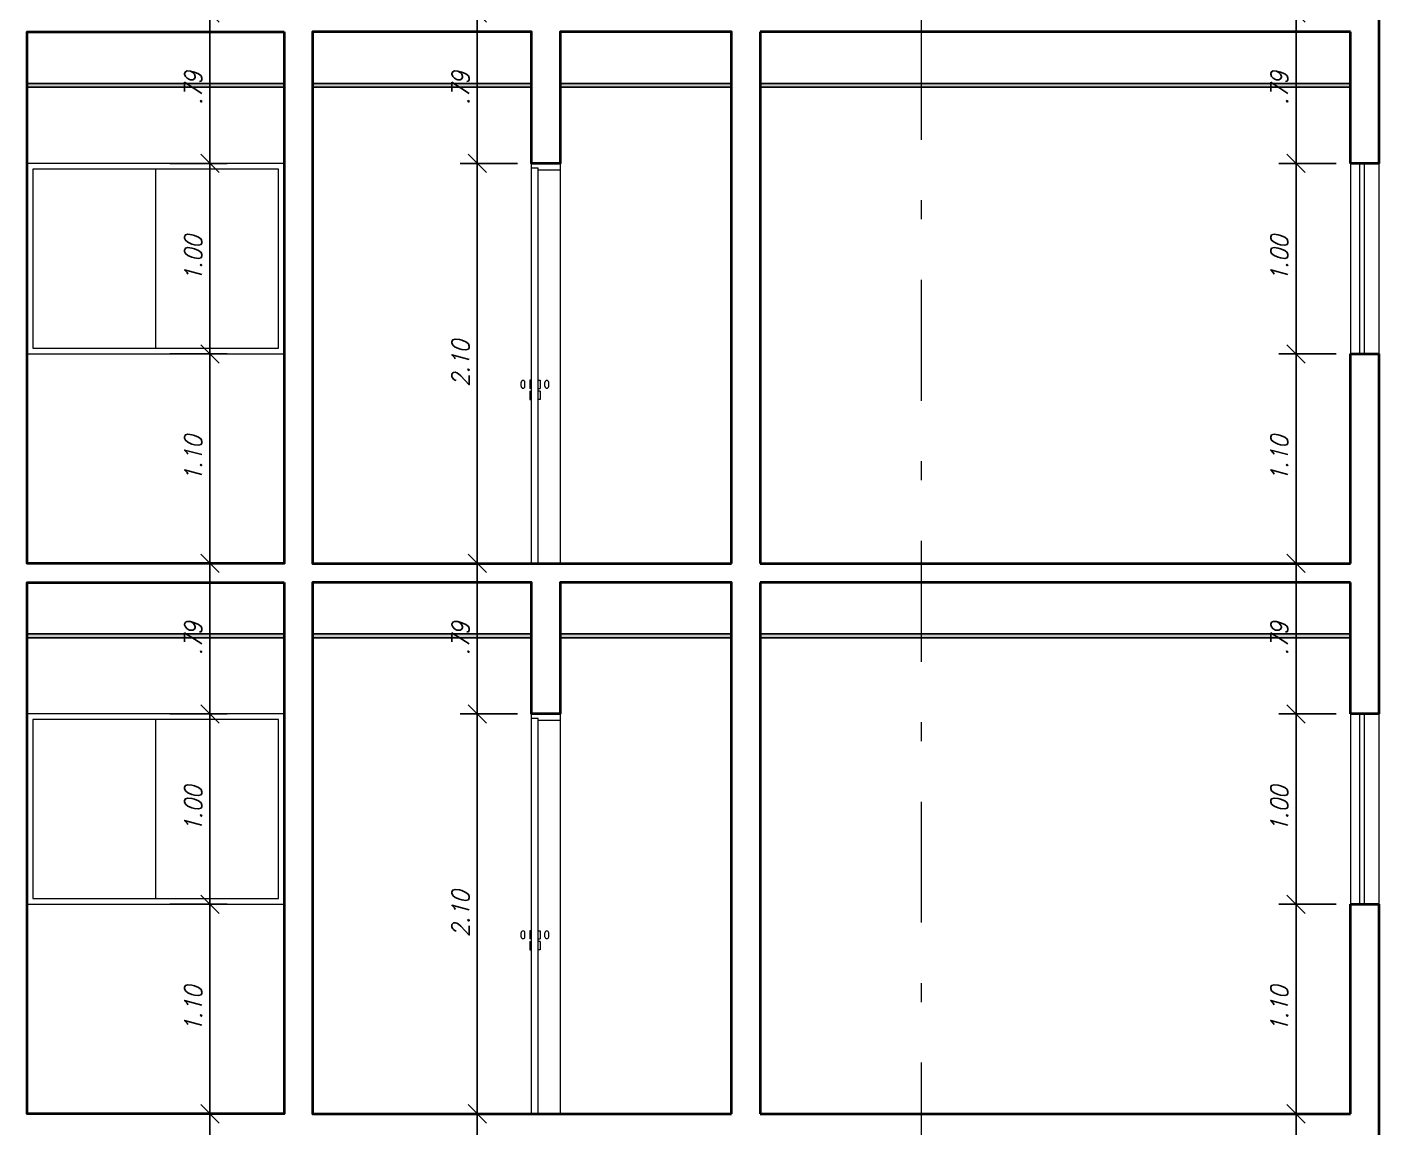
# Model space of a CAD drawing. Header units: millimetres. Extents: x 1865 to 2133, y 1062 to 1142.
# Drawn here: x 1888.06 to 1895.16, y 1119.14 to 1124.92 of the extents above; entities that cross this region are included whole.
import ezdxf

# ---------------------------------------------------------------- set-up
doc = ezdxf.new("R2010")
doc.units = ezdxf.units.MM
doc.header["$PDMODE"] = 35
doc.linetypes.add('DASHDOT', pattern=[25.4, 12.7, -6.35, 0, -6.35])
for name, color, linetype, lineweight in [('Cota', 7, 'Continuous', 9), ('ESQ_INTER', 250, 'Continuous', 9), ('ESQUADRIAS', 250, 'Continuous', 9), ('Plarga', 7, 'Continuous', 40)]:
    doc.layers.add(name, color=color, linetype=linetype, lineweight=lineweight)
doc.layers.add('FÔRRO DE GÊSSO', color=133, linetype='Continuous')
doc.styles.add('romans15', font='romans.shx', dxfattribs={"width": 0.9, "oblique": 15})
doc.dimstyles.new('COTA_50', dxfattribs={"dimscale": 0.5, "dimtxt": 0.181, "dimasz": 0.193, "dimexe": 0.18, "dimexo": 0.15, "dimgap": 0.085, "dimtad": 1, "dimzin": 4, "dimdsep": 46, "dimtxsty": 'romans15', "dimblk1": 'OBLIQUE', "dimblk2": 'OBLIQUE', "dimsah": 1, "dimcen": 0.09, "dimclrd": 256, "dimclre": 256, "dimclrt": 256, "dimadec": 0, "dimazin": 0, "dimtfac": 1, "dimtmove": 2, "dimatfit": 3, "dimldrblk": 'NONE', "dimfxl": 1, "dimtolj": 1, "dimtzin": 1, "dimarcsym": 0})

# ---------------------------------------------------------------- blocks, each defined once
blk = doc.blocks.new('_OBLIQUE')
at = {"color": 0, "linetype": 'ByBlock'}
blk.add_line((-0.5, -0.5), (0.5, 0.5), dxfattribs=at)
blk = doc.blocks.new('*D493')
at = {"layer": 'Cota', "lineweight": -2, "transparency": 16777216}
for p, q in [((1894.9366, 1124.2024), (1894.6361, 1124.2024)), ((1894.7261, 1124.2024), (1894.7261, 1123.2024)), ((1894.9366, 1123.2024), (1894.6361, 1123.2024))]:
    blk.add_line(p, q, dxfattribs=at)
at = {"layer": 'Defpoints', "color": 0, "transparency": 16777216}
for p in [(1895.0116, 1124.2024), (1894.7261, 1123.2024), (1895.0116, 1123.2024)]:
    blk.add_point(p, dxfattribs=at)
at = {"layer": 'Cota', "lineweight": -2, "transparency": 16777216, "xscale": 0.0965, "yscale": 0.0965, "zscale": 0.0965}
for p, rotation in [((1894.7261, 1124.2024), 90), ((1894.7261, 1123.2024), 270)]:
    blk.add_blockref('_OBLIQUE', p, dxfattribs=dict(at, rotation=rotation))
at = {"layer": 'Cota', "transparency": 16777216, "insert": (1894.6384, 1123.7024), "char_height": 0.0905, "attachment_point": 5, "rotation": 90, "style": 'romans15'}
blk.add_mtext('\\A1;1.00', dxfattribs=at)
blk = doc.blocks.new('_None')
blk = doc.blocks.new('*D494')
at = {"layer": 'Cota', "lineweight": -2, "transparency": 16777216}
for p, q in [((1894.9366, 1123.2024), (1894.6361, 1123.2024)), ((1894.7261, 1122.1024), (1894.7261, 1123.2024)), ((1894.9366, 1122.1024), (1894.6361, 1122.1024))]:
    blk.add_line(p, q, dxfattribs=at)
at = {"layer": 'Defpoints', "color": 0, "transparency": 16777216}
for p in [(1894.7261, 1123.2024), (1895.0116, 1123.2024), (1895.0116, 1122.1024)]:
    blk.add_point(p, dxfattribs=at)
at = {"layer": 'Cota', "lineweight": -2, "transparency": 16777216, "xscale": 0.0965, "yscale": 0.0965, "zscale": 0.0965}
for p, rotation in [((1894.7261, 1123.2024), 90), ((1894.7261, 1122.1024), 270)]:
    blk.add_blockref('_OBLIQUE', p, dxfattribs=dict(at, rotation=rotation))
at = {"layer": 'Cota', "transparency": 16777216, "insert": (1894.6384, 1122.6524), "char_height": 0.0905, "attachment_point": 5, "rotation": 90, "style": 'romans15'}
blk.add_mtext('\\A1;1.10', dxfattribs=at)
blk = doc.blocks.new('*D495')
at = {"layer": 'Cota', "lineweight": -2, "transparency": 16777216}
for p, q in [((1894.9366, 1124.9924), (1894.6361, 1124.9924)), ((1894.7261, 1124.9924), (1894.7261, 1124.2024)), ((1894.9366, 1124.2024), (1894.6361, 1124.2024))]:
    blk.add_line(p, q, dxfattribs=at)
at = {"layer": 'Defpoints', "color": 0, "transparency": 16777216}
for p in [(1895.0116, 1124.9924), (1894.7261, 1124.2024), (1895.0116, 1124.2024)]:
    blk.add_point(p, dxfattribs=at)
at = {"layer": 'Cota', "lineweight": -2, "transparency": 16777216, "xscale": 0.0965, "yscale": 0.0965, "zscale": 0.0965}
for p, rotation in [((1894.7261, 1124.9924), 90), ((1894.7261, 1124.2024), 270)]:
    blk.add_blockref('_OBLIQUE', p, dxfattribs=dict(at, rotation=rotation))
at = {"layer": 'Cota', "transparency": 16777216, "insert": (1894.6384, 1124.5974), "char_height": 0.0905, "attachment_point": 5, "rotation": 90, "style": 'romans15'}
blk.add_mtext('\\A1;.79', dxfattribs=at)
blk = doc.blocks.new('*D496')
at = {"layer": 'Cota', "lineweight": -2, "transparency": 16777216}
for p, q in [((1894.9366, 1121.3124), (1894.6361, 1121.3124)), ((1894.7261, 1121.3124), (1894.7261, 1120.3124)), ((1894.9366, 1120.3124), (1894.6361, 1120.3124))]:
    blk.add_line(p, q, dxfattribs=at)
at = {"layer": 'Defpoints', "color": 0, "transparency": 16777216}
for p in [(1895.0116, 1121.3124), (1894.7261, 1120.3124), (1895.0116, 1120.3124)]:
    blk.add_point(p, dxfattribs=at)
at = {"layer": 'Cota', "lineweight": -2, "transparency": 16777216, "xscale": 0.0965, "yscale": 0.0965, "zscale": 0.0965}
for p, rotation in [((1894.7261, 1121.3124), 90), ((1894.7261, 1120.3124), 270)]:
    blk.add_blockref('_OBLIQUE', p, dxfattribs=dict(at, rotation=rotation))
at = {"layer": 'Cota', "transparency": 16777216, "insert": (1894.6384, 1120.8124), "char_height": 0.0905, "attachment_point": 5, "rotation": 90, "style": 'romans15'}
blk.add_mtext('\\A1;1.00', dxfattribs=at)
blk = doc.blocks.new('*D497')
at = {"layer": 'Cota', "lineweight": -2, "transparency": 16777216}
for p, q in [((1894.9366, 1120.3124), (1894.6361, 1120.3124)), ((1894.7261, 1119.2124), (1894.7261, 1120.3124)), ((1894.9366, 1119.2124), (1894.6361, 1119.2124))]:
    blk.add_line(p, q, dxfattribs=at)
at = {"layer": 'Defpoints', "color": 0, "transparency": 16777216}
for p in [(1894.7261, 1120.3124), (1895.0116, 1120.3124), (1895.0116, 1119.2124)]:
    blk.add_point(p, dxfattribs=at)
at = {"layer": 'Cota', "lineweight": -2, "transparency": 16777216, "xscale": 0.0965, "yscale": 0.0965, "zscale": 0.0965}
for p, rotation in [((1894.7261, 1120.3124), 90), ((1894.7261, 1119.2124), 270)]:
    blk.add_blockref('_OBLIQUE', p, dxfattribs=dict(at, rotation=rotation))
at = {"layer": 'Cota', "transparency": 16777216, "insert": (1894.6384, 1119.7624), "char_height": 0.0905, "attachment_point": 5, "rotation": 90, "style": 'romans15'}
blk.add_mtext('\\A1;1.10', dxfattribs=at)
blk = doc.blocks.new('*D498')
at = {"layer": 'Cota', "lineweight": -2, "transparency": 16777216}
for p, q in [((1894.9366, 1122.1024), (1894.6361, 1122.1024)), ((1894.7261, 1122.1024), (1894.7261, 1121.3124)), ((1894.9366, 1121.3124), (1894.6361, 1121.3124))]:
    blk.add_line(p, q, dxfattribs=at)
at = {"layer": 'Defpoints', "color": 0, "transparency": 16777216}
for p in [(1895.0116, 1122.1024), (1894.7261, 1121.3124), (1895.0116, 1121.3124)]:
    blk.add_point(p, dxfattribs=at)
at = {"layer": 'Cota', "lineweight": -2, "transparency": 16777216, "xscale": 0.0965, "yscale": 0.0965, "zscale": 0.0965}
for p, rotation in [((1894.7261, 1122.1024), 90), ((1894.7261, 1121.3124), 270)]:
    blk.add_blockref('_OBLIQUE', p, dxfattribs=dict(at, rotation=rotation))
at = {"layer": 'Cota', "transparency": 16777216, "insert": (1894.6384, 1121.7074), "char_height": 0.0905, "attachment_point": 5, "rotation": 90, "style": 'romans15'}
blk.add_mtext('\\A1;.79', dxfattribs=at)
blk = doc.blocks.new('*D501')
at = {"layer": 'Cota', "lineweight": -2, "transparency": 16777216}
for p, q in [((1894.9366, 1119.2124), (1894.6361, 1119.2124)), ((1894.7261, 1119.2124), (1894.7261, 1118.4224)), ((1894.9366, 1118.4224), (1894.6361, 1118.4224))]:
    blk.add_line(p, q, dxfattribs=at)
at = {"layer": 'Defpoints', "color": 0, "transparency": 16777216}
for p in [(1895.0116, 1119.2124), (1894.7261, 1118.4224), (1895.0116, 1118.4224)]:
    blk.add_point(p, dxfattribs=at)
at = {"layer": 'Cota', "lineweight": -2, "transparency": 16777216, "xscale": 0.0965, "yscale": 0.0965, "zscale": 0.0965}
for p, rotation in [((1894.7261, 1119.2124), 90), ((1894.7261, 1118.4224), 270)]:
    blk.add_blockref('_OBLIQUE', p, dxfattribs=dict(at, rotation=rotation))
at = {"layer": 'Cota', "transparency": 16777216, "insert": (1894.6384, 1118.8174), "char_height": 0.0905, "attachment_point": 5, "rotation": 90, "style": 'romans15'}
blk.add_mtext('\\A1;.79', dxfattribs=at)
blk = doc.blocks.new('*D508')
at = {"layer": 'Cota', "lineweight": -2, "transparency": 16777216}
for p, q in [((1890.6366, 1124.2024), (1890.3361, 1124.2024)), ((1890.4261, 1124.2024), (1890.4261, 1122.1024)), ((1890.6366, 1122.1024), (1890.3361, 1122.1024))]:
    blk.add_line(p, q, dxfattribs=at)
at = {"layer": 'Defpoints', "color": 0, "transparency": 16777216}
for p in [(1890.7116, 1124.2024), (1890.4261, 1122.1024), (1890.7116, 1122.1024)]:
    blk.add_point(p, dxfattribs=at)
at = {"layer": 'Cota', "lineweight": -2, "transparency": 16777216, "xscale": 0.0965, "yscale": 0.0965, "zscale": 0.0965}
for p, rotation in [((1890.4261, 1124.2024), 90), ((1890.4261, 1122.1024), 270)]:
    blk.add_blockref('_OBLIQUE', p, dxfattribs=dict(at, rotation=rotation))
at = {"layer": 'Cota', "transparency": 16777216, "insert": (1890.3384, 1123.1524), "char_height": 0.0905, "attachment_point": 5, "rotation": 90, "style": 'romans15'}
blk.add_mtext('\\A1;2.10', dxfattribs=at)
blk = doc.blocks.new('*D509')
at = {"layer": 'Cota', "lineweight": -2, "transparency": 16777216}
for p, q in [((1890.6366, 1124.9924), (1890.3361, 1124.9924)), ((1890.4261, 1124.9924), (1890.4261, 1124.2024)), ((1890.6366, 1124.2024), (1890.3361, 1124.2024))]:
    blk.add_line(p, q, dxfattribs=at)
at = {"layer": 'Defpoints', "color": 0, "transparency": 16777216}
for p in [(1890.7116, 1124.9924), (1890.4261, 1124.2024), (1890.7116, 1124.2024)]:
    blk.add_point(p, dxfattribs=at)
at = {"layer": 'Cota', "lineweight": -2, "transparency": 16777216, "xscale": 0.0965, "yscale": 0.0965, "zscale": 0.0965}
for p, rotation in [((1890.4261, 1124.9924), 90), ((1890.4261, 1124.2024), 270)]:
    blk.add_blockref('_OBLIQUE', p, dxfattribs=dict(at, rotation=rotation))
at = {"layer": 'Cota', "transparency": 16777216, "insert": (1890.3384, 1124.5974), "char_height": 0.0905, "attachment_point": 5, "rotation": 90, "style": 'romans15'}
blk.add_mtext('\\A1;.79', dxfattribs=at)
blk = doc.blocks.new('*D510')
at = {"layer": 'Cota', "lineweight": -2, "transparency": 16777216}
for p, q in [((1890.6366, 1121.3124), (1890.3361, 1121.3124)), ((1890.4261, 1121.3124), (1890.4261, 1119.2124)), ((1890.6366, 1119.2124), (1890.3361, 1119.2124))]:
    blk.add_line(p, q, dxfattribs=at)
at = {"layer": 'Defpoints', "color": 0, "transparency": 16777216}
for p in [(1890.7116, 1121.3124), (1890.4261, 1119.2124), (1890.7116, 1119.2124)]:
    blk.add_point(p, dxfattribs=at)
at = {"layer": 'Cota', "lineweight": -2, "transparency": 16777216, "xscale": 0.0965, "yscale": 0.0965, "zscale": 0.0965}
for p, rotation in [((1890.4261, 1121.3124), 90), ((1890.4261, 1119.2124), 270)]:
    blk.add_blockref('_OBLIQUE', p, dxfattribs=dict(at, rotation=rotation))
at = {"layer": 'Cota', "transparency": 16777216, "insert": (1890.3384, 1120.2624), "char_height": 0.0905, "attachment_point": 5, "rotation": 90, "style": 'romans15'}
blk.add_mtext('\\A1;2.10', dxfattribs=at)
blk = doc.blocks.new('*D511')
at = {"layer": 'Cota', "lineweight": -2, "transparency": 16777216}
for p, q in [((1890.6366, 1122.1024), (1890.3361, 1122.1024)), ((1890.4261, 1122.1024), (1890.4261, 1121.3124)), ((1890.6366, 1121.3124), (1890.3361, 1121.3124))]:
    blk.add_line(p, q, dxfattribs=at)
at = {"layer": 'Defpoints', "color": 0, "transparency": 16777216}
for p in [(1890.7116, 1122.1024), (1890.4261, 1121.3124), (1890.7116, 1121.3124)]:
    blk.add_point(p, dxfattribs=at)
at = {"layer": 'Cota', "lineweight": -2, "transparency": 16777216, "xscale": 0.0965, "yscale": 0.0965, "zscale": 0.0965}
for p, rotation in [((1890.4261, 1122.1024), 90), ((1890.4261, 1121.3124), 270)]:
    blk.add_blockref('_OBLIQUE', p, dxfattribs=dict(at, rotation=rotation))
at = {"layer": 'Cota', "transparency": 16777216, "insert": (1890.3384, 1121.7074), "char_height": 0.0905, "attachment_point": 5, "rotation": 90, "style": 'romans15'}
blk.add_mtext('\\A1;.79', dxfattribs=at)
blk = doc.blocks.new('*D513')
at = {"layer": 'Cota', "lineweight": -2, "transparency": 16777216}
for p, q in [((1890.6366, 1119.2124), (1890.3361, 1119.2124)), ((1890.4261, 1119.2124), (1890.4261, 1118.4224)), ((1890.6366, 1118.4224), (1890.3361, 1118.4224))]:
    blk.add_line(p, q, dxfattribs=at)
at = {"layer": 'Defpoints', "color": 0, "transparency": 16777216}
for p in [(1890.7116, 1119.2124), (1890.4261, 1118.4224), (1890.7116, 1118.4224)]:
    blk.add_point(p, dxfattribs=at)
at = {"layer": 'Cota', "lineweight": -2, "transparency": 16777216, "xscale": 0.0965, "yscale": 0.0965, "zscale": 0.0965}
for p, rotation in [((1890.4261, 1119.2124), 90), ((1890.4261, 1118.4224), 270)]:
    blk.add_blockref('_OBLIQUE', p, dxfattribs=dict(at, rotation=rotation))
at = {"layer": 'Cota', "transparency": 16777216, "insert": (1890.3384, 1118.8174), "char_height": 0.0905, "attachment_point": 5, "rotation": 90, "style": 'romans15'}
blk.add_mtext('\\A1;.79', dxfattribs=at)
blk = doc.blocks.new('*D516')
at = {"layer": 'Cota', "lineweight": -2, "transparency": 16777216}
for p, q in [((1888.8116, 1119.2124), (1889.112, 1119.2124)), ((1889.022, 1119.2124), (1889.022, 1118.4224)), ((1888.8116, 1118.4224), (1889.112, 1118.4224))]:
    blk.add_line(p, q, dxfattribs=at)
at = {"layer": 'Defpoints', "color": 0, "transparency": 16777216}
for p in [(1888.7366, 1119.2124), (1888.7366, 1118.4224), (1889.022, 1118.4224)]:
    blk.add_point(p, dxfattribs=at)
at = {"layer": 'Cota', "lineweight": -2, "transparency": 16777216, "xscale": 0.0965, "yscale": 0.0965, "zscale": 0.0965}
for p, rotation in [((1889.022, 1119.2124), 90), ((1889.022, 1118.4224), 270)]:
    blk.add_blockref('_OBLIQUE', p, dxfattribs=dict(at, rotation=rotation))
at = {"layer": 'Cota', "transparency": 16777216, "insert": (1888.9343, 1118.8174), "char_height": 0.0905, "attachment_point": 5, "rotation": 90, "style": 'romans15'}
blk.add_mtext('\\A1;.79', dxfattribs=at)
blk = doc.blocks.new('*D517')
at = {"layer": 'Cota', "lineweight": -2, "transparency": 16777216}
for p, q in [((1888.8116, 1121.3124), (1889.112, 1121.3124)), ((1889.022, 1121.3124), (1889.022, 1120.3124)), ((1888.8116, 1120.3124), (1889.112, 1120.3124))]:
    blk.add_line(p, q, dxfattribs=at)
at = {"layer": 'Defpoints', "color": 0, "transparency": 16777216}
for p in [(1888.7366, 1121.3124), (1888.7366, 1120.3124), (1889.022, 1120.3124)]:
    blk.add_point(p, dxfattribs=at)
at = {"layer": 'Cota', "lineweight": -2, "transparency": 16777216, "xscale": 0.0965, "yscale": 0.0965, "zscale": 0.0965}
for p, rotation in [((1889.022, 1121.3124), 90), ((1889.022, 1120.3124), 270)]:
    blk.add_blockref('_OBLIQUE', p, dxfattribs=dict(at, rotation=rotation))
at = {"layer": 'Cota', "transparency": 16777216, "insert": (1888.9343, 1120.8124), "char_height": 0.0905, "attachment_point": 5, "rotation": 90, "style": 'romans15'}
blk.add_mtext('\\A1;1.00', dxfattribs=at)
blk = doc.blocks.new('*D518')
at = {"layer": 'Cota', "lineweight": -2, "transparency": 16777216}
for p, q in [((1888.8116, 1120.3124), (1889.112, 1120.3124)), ((1889.022, 1119.2124), (1889.022, 1120.3124)), ((1888.8116, 1119.2124), (1889.112, 1119.2124))]:
    blk.add_line(p, q, dxfattribs=at)
at = {"layer": 'Defpoints', "color": 0, "transparency": 16777216}
for p in [(1888.7366, 1120.3124), (1889.022, 1120.3124), (1888.7366, 1119.2124)]:
    blk.add_point(p, dxfattribs=at)
at = {"layer": 'Cota', "lineweight": -2, "transparency": 16777216, "xscale": 0.0965, "yscale": 0.0965, "zscale": 0.0965}
for p, rotation in [((1889.022, 1120.3124), 90), ((1889.022, 1119.2124), 270)]:
    blk.add_blockref('_OBLIQUE', p, dxfattribs=dict(at, rotation=rotation))
at = {"layer": 'Cota', "transparency": 16777216, "insert": (1888.9343, 1119.7624), "char_height": 0.0905, "attachment_point": 5, "rotation": 90, "style": 'romans15'}
blk.add_mtext('\\A1;1.10', dxfattribs=at)
blk = doc.blocks.new('*D519')
at = {"layer": 'Cota', "lineweight": -2, "transparency": 16777216}
for p, q in [((1888.8116, 1122.1024), (1889.112, 1122.1024)), ((1889.022, 1122.1024), (1889.022, 1121.3124)), ((1888.8116, 1121.3124), (1889.112, 1121.3124))]:
    blk.add_line(p, q, dxfattribs=at)
at = {"layer": 'Defpoints', "color": 0, "transparency": 16777216}
for p in [(1888.7366, 1122.1024), (1888.7366, 1121.3124), (1889.022, 1121.3124)]:
    blk.add_point(p, dxfattribs=at)
at = {"layer": 'Cota', "lineweight": -2, "transparency": 16777216, "xscale": 0.0965, "yscale": 0.0965, "zscale": 0.0965}
for p, rotation in [((1889.022, 1122.1024), 90), ((1889.022, 1121.3124), 270)]:
    blk.add_blockref('_OBLIQUE', p, dxfattribs=dict(at, rotation=rotation))
at = {"layer": 'Cota', "transparency": 16777216, "insert": (1888.9343, 1121.7074), "char_height": 0.0905, "attachment_point": 5, "rotation": 90, "style": 'romans15'}
blk.add_mtext('\\A1;.79', dxfattribs=at)
blk = doc.blocks.new('*D520')
at = {"layer": 'Cota', "lineweight": -2, "transparency": 16777216}
for p, q in [((1888.8116, 1124.2024), (1889.112, 1124.2024)), ((1889.022, 1124.2024), (1889.022, 1123.2024)), ((1888.8116, 1123.2024), (1889.112, 1123.2024))]:
    blk.add_line(p, q, dxfattribs=at)
at = {"layer": 'Defpoints', "color": 0, "transparency": 16777216}
for p in [(1888.7366, 1124.2024), (1888.7366, 1123.2024), (1889.022, 1123.2024)]:
    blk.add_point(p, dxfattribs=at)
at = {"layer": 'Cota', "lineweight": -2, "transparency": 16777216, "xscale": 0.0965, "yscale": 0.0965, "zscale": 0.0965}
for p, rotation in [((1889.022, 1124.2024), 90), ((1889.022, 1123.2024), 270)]:
    blk.add_blockref('_OBLIQUE', p, dxfattribs=dict(at, rotation=rotation))
at = {"layer": 'Cota', "transparency": 16777216, "insert": (1888.9343, 1123.7024), "char_height": 0.0905, "attachment_point": 5, "rotation": 90, "style": 'romans15'}
blk.add_mtext('\\A1;1.00', dxfattribs=at)
blk = doc.blocks.new('*D521')
at = {"layer": 'Cota', "lineweight": -2, "transparency": 16777216}
for p, q in [((1888.8116, 1123.2024), (1889.112, 1123.2024)), ((1889.022, 1122.1024), (1889.022, 1123.2024)), ((1888.8116, 1122.1024), (1889.112, 1122.1024))]:
    blk.add_line(p, q, dxfattribs=at)
at = {"layer": 'Defpoints', "color": 0, "transparency": 16777216}
for p in [(1888.7366, 1123.2024), (1889.022, 1123.2024), (1888.7366, 1122.1024)]:
    blk.add_point(p, dxfattribs=at)
at = {"layer": 'Cota', "lineweight": -2, "transparency": 16777216, "xscale": 0.0965, "yscale": 0.0965, "zscale": 0.0965}
for p, rotation in [((1889.022, 1123.2024), 90), ((1889.022, 1122.1024), 270)]:
    blk.add_blockref('_OBLIQUE', p, dxfattribs=dict(at, rotation=rotation))
at = {"layer": 'Cota', "transparency": 16777216, "insert": (1888.9343, 1122.6524), "char_height": 0.0905, "attachment_point": 5, "rotation": 90, "style": 'romans15'}
blk.add_mtext('\\A1;1.10', dxfattribs=at)
blk = doc.blocks.new('*D522')
at = {"layer": 'Cota', "lineweight": -2, "transparency": 16777216}
for p, q in [((1888.8116, 1124.9924), (1889.112, 1124.9924)), ((1889.022, 1124.9924), (1889.022, 1124.2024)), ((1888.8116, 1124.2024), (1889.112, 1124.2024))]:
    blk.add_line(p, q, dxfattribs=at)
at = {"layer": 'Defpoints', "color": 0, "transparency": 16777216}
for p in [(1888.7366, 1124.9924), (1888.7366, 1124.2024), (1889.022, 1124.2024)]:
    blk.add_point(p, dxfattribs=at)
at = {"layer": 'Cota', "lineweight": -2, "transparency": 16777216, "xscale": 0.0965, "yscale": 0.0965, "zscale": 0.0965}
for p, rotation in [((1889.022, 1124.9924), 90), ((1889.022, 1124.2024), 270)]:
    blk.add_blockref('_OBLIQUE', p, dxfattribs=dict(at, rotation=rotation))
at = {"layer": 'Cota', "transparency": 16777216, "insert": (1888.9343, 1124.5974), "char_height": 0.0905, "attachment_point": 5, "rotation": 90, "style": 'romans15'}
blk.add_mtext('\\A1;.79', dxfattribs=at)

msp = doc.modelspace()

# ---------------------------------------------------------------- hatches: boundary and pattern name
at = {"layer": 'FÔRRO DE GÊSSO'}
h = msp.add_hatch(color=256, dxfattribs=at)
h.dxf.hatch_style = 1
h.paths.add_polyline_path([(1889.4116, 1124.6224), (1888.0616, 1124.6224), (1888.0616, 1124.6024), (1889.4116, 1124.6024)])
h.paths.add_polyline_path([(1889.0166, 1124.4841), (1889.0166, 1124.6824), (1888.8887, 1124.7167), (1888.8887, 1124.5183)], flags=9)
h = msp.add_hatch(color=256, dxfattribs=at)
h.dxf.hatch_style = 1
h.paths.add_polyline_path([(1891.7616, 1124.6224), (1890.8616, 1124.6224), (1890.8616, 1124.6024), (1891.7616, 1124.6024)])
h.paths.add_polyline_path([(1890.7116, 1124.6224), (1889.5616, 1124.6224), (1889.5616, 1124.6024), (1890.7116, 1124.6024)])
h.paths.add_polyline_path([(1890.4207, 1124.4841), (1890.4207, 1124.6824), (1890.2928, 1124.7167), (1890.2928, 1124.5183)], flags=9)
h = msp.add_hatch(color=256, dxfattribs=at)
h.dxf.hatch_style = 1
h.paths.add_polyline_path([(1895.0116, 1124.6224), (1891.9116, 1124.6224), (1891.9116, 1124.6024), (1895.0116, 1124.6024)])
h.paths.add_polyline_path([(1894.7207, 1124.4841), (1894.7207, 1124.6824), (1894.5928, 1124.7167), (1894.5928, 1124.5183)], flags=9)
h = msp.add_hatch(color=256, dxfattribs=at)
h.dxf.hatch_style = 1
h.paths.add_polyline_path([(1889.4116, 1121.7324), (1888.0616, 1121.7324), (1888.0616, 1121.7124), (1889.4116, 1121.7124)])
h.paths.add_polyline_path([(1889.0166, 1121.5941), (1889.0166, 1121.7924), (1888.8887, 1121.8267), (1888.8887, 1121.6283)], flags=9)
h = msp.add_hatch(color=256, dxfattribs=at)
h.dxf.hatch_style = 1
h.paths.add_polyline_path([(1891.7616, 1121.7324), (1890.8616, 1121.7324), (1890.8616, 1121.7124), (1891.7616, 1121.7124)])
h.paths.add_polyline_path([(1890.7116, 1121.7324), (1889.5616, 1121.7324), (1889.5616, 1121.7124), (1890.7116, 1121.7124)])
h.paths.add_polyline_path([(1890.4207, 1121.5941), (1890.4207, 1121.7924), (1890.2928, 1121.8267), (1890.2928, 1121.6283)], flags=9)
h = msp.add_hatch(color=256, dxfattribs=at)
h.dxf.hatch_style = 1
h.paths.add_polyline_path([(1895.0116, 1121.7324), (1891.9116, 1121.7324), (1891.9116, 1121.7124), (1895.0116, 1121.7124)])
h.paths.add_polyline_path([(1894.7207, 1121.5941), (1894.7207, 1121.7924), (1894.5928, 1121.8267), (1894.5928, 1121.6283)], flags=9)

# ---------------------------------------------------------------- linework, layer by layer
at = {"linetype": 'DASHDOT', "lineweight": 9, "ltscale": 0.05}
msp.add_lwpolyline([(1892.7598, 1109.2563), (1892.7598, 1130.7808)], dxfattribs=at)
at = {"lineweight": 5}
for points in [[(1895.0116, 1124.2024), (1895.0116, 1123.2024)], [(1895.1616, 1124.2024), (1895.1616, 1123.2024)], [(1895.0116, 1121.3124), (1895.0116, 1120.3124)], [(1895.1616, 1121.3124), (1895.1616, 1120.3124)]]:
    msp.add_lwpolyline(points, dxfattribs=at)
at = {"layer": 'ESQ_INTER'}
for points in [[(1888.0616, 1123.2024), (1889.4116, 1123.2024), (1889.4116, 1124.2024), (1888.0616, 1124.2024)], [(1888.0916, 1123.2324), (1889.3816, 1123.2324), (1889.3816, 1124.1724), (1888.0916, 1124.1724)], [(1888.0616, 1120.3124), (1889.4116, 1120.3124), (1889.4116, 1121.3124), (1888.0616, 1121.3124)], [(1888.0916, 1120.3424), (1889.3816, 1120.3424), (1889.3816, 1121.2824), (1888.0916, 1121.2824)]]:
    msp.add_lwpolyline(points, close=True, dxfattribs=at)
for points in [[(1888.7366, 1124.1724), (1888.7366, 1123.2324)], [(1895.0591, 1124.2024), (1895.0591, 1123.2024)], [(1895.0841, 1124.2024), (1895.0841, 1123.2024)], [(1895.0591, 1121.3124), (1895.0591, 1120.3124)], [(1895.0841, 1121.3124), (1895.0841, 1120.3124)], [(1888.7366, 1121.2824), (1888.7366, 1120.3424)]]:
    msp.add_lwpolyline(points, dxfattribs=at)
at = {"layer": 'ESQUADRIAS', "ltscale": 0.02}
for p, q in [((1890.7116, 1122.1024), (1890.7116, 1124.1774)), ((1890.7466, 1122.1024), (1890.7466, 1124.1774)), ((1890.8616, 1124.1674), (1890.8616, 1122.1024)), ((1890.6566, 1123.0323), (1890.6566, 1123.0526)), ((1890.6766, 1123.0323), (1890.6766, 1123.0526)), ((1890.7025, 1123.0641), (1890.7025, 1123.0208)), ((1890.7116, 1123.0641), (1890.7025, 1123.0641)), ((1890.7116, 1123.0208), (1890.7025, 1123.0208)), ((1890.7466, 1123.0641), (1890.7556, 1123.0641)), ((1890.7466, 1123.0208), (1890.7556, 1123.0208)), ((1890.7556, 1123.0641), (1890.7556, 1123.0208)), ((1890.7816, 1123.0323), (1890.7816, 1123.0526)), ((1890.8016, 1123.0323), (1890.8016, 1123.0526)), ((1890.7025, 1123.0069), (1890.7025, 1122.9635)), ((1890.7025, 1123.0069), (1890.7116, 1123.0069)), ((1890.7025, 1122.9635), (1890.7116, 1122.9635)), ((1890.7556, 1123.0069), (1890.7466, 1123.0069)), ((1890.7556, 1122.9635), (1890.7466, 1122.9635)), ((1890.7556, 1123.0069), (1890.7556, 1122.9635)), ((1890.7116, 1119.2124), (1890.7116, 1121.2874)), ((1890.7466, 1119.2124), (1890.7466, 1121.2874)), ((1890.8616, 1121.2774), (1890.8616, 1119.2124)), ((1890.7025, 1120.1741), (1890.7025, 1120.1308)), ((1890.7116, 1120.1741), (1890.7025, 1120.1741)), ((1890.7466, 1120.1741), (1890.7556, 1120.1741)), ((1890.7556, 1120.1741), (1890.7556, 1120.1308)), ((1890.6566, 1120.1423), (1890.6566, 1120.1626)), ((1890.6766, 1120.1423), (1890.6766, 1120.1626)), ((1890.7116, 1120.1308), (1890.7025, 1120.1308)), ((1890.7025, 1120.1169), (1890.7025, 1120.0735)), ((1890.7025, 1120.1169), (1890.7116, 1120.1169)), ((1890.7466, 1120.1308), (1890.7556, 1120.1308)), ((1890.7556, 1120.1169), (1890.7466, 1120.1169)), ((1890.7556, 1120.1169), (1890.7556, 1120.0735)), ((1890.7816, 1120.1423), (1890.7816, 1120.1626)), ((1890.8016, 1120.1423), (1890.8016, 1120.1626)), ((1890.7025, 1120.0735), (1890.7116, 1120.0735)), ((1890.7556, 1120.0735), (1890.7466, 1120.0735))]:
    msp.add_line(p, q, dxfattribs=at)
for points in [[(1890.7116, 1124.2024), (1890.8616, 1124.2024), (1890.8616, 1124.1674), (1890.7466, 1124.1674), (1890.7466, 1124.1774), (1890.7116, 1124.1774)], [(1890.7116, 1121.3124), (1890.8616, 1121.3124), (1890.8616, 1121.2774), (1890.7466, 1121.2774), (1890.7466, 1121.2874), (1890.7116, 1121.2874)]]:
    msp.add_lwpolyline(points, close=True, dxfattribs=at)
for centre, start, end in [((1890.6666, 1123.0526), 0, 180), ((1890.6666, 1123.0323), 180, 0), ((1890.7916, 1123.0526), 0, 180), ((1890.7916, 1123.0323), 180, 0), ((1890.6666, 1120.1626), 0, 180), ((1890.7916, 1120.1626), 0, 180), ((1890.6666, 1120.1423), 180, 0), ((1890.7916, 1120.1423), 180, 0)]:
    msp.add_arc(centre, 0.01, start, end, dxfattribs=at)
at = {"layer": 'FÔRRO DE GÊSSO'}
for points in [[(1889.4116, 1124.6224), (1888.0616, 1124.6224)], [(1889.4116, 1124.6024), (1888.0616, 1124.6024)], [(1890.7116, 1124.6224), (1889.5616, 1124.6224)], [(1890.7116, 1124.6024), (1889.5616, 1124.6024)], [(1891.7616, 1124.6224), (1890.8616, 1124.6224)], [(1891.7616, 1124.6024), (1890.8616, 1124.6024)], [(1895.0116, 1124.6224), (1891.9116, 1124.6224)], [(1895.0116, 1124.6024), (1895.0116, 1124.6024), (1891.9116, 1124.6024)], [(1889.4116, 1121.7324), (1888.0616, 1121.7324)], [(1890.7116, 1121.7324), (1889.5616, 1121.7324)], [(1891.7616, 1121.7324), (1890.8616, 1121.7324)], [(1895.0116, 1121.7324), (1891.9116, 1121.7324)], [(1889.4116, 1121.7124), (1888.0616, 1121.7124)], [(1890.7116, 1121.7124), (1889.5616, 1121.7124)], [(1891.7616, 1121.7124), (1890.8616, 1121.7124)], [(1895.0116, 1121.7124), (1895.0116, 1121.7124), (1891.9116, 1121.7124)]]:
    msp.add_lwpolyline(points, dxfattribs=at)
at = {"layer": 'Plarga'}
for p, q in [((1895.1616, 1126.0924), (1895.1616, 1124.2024)), ((1895.0116, 1124.8924), (1891.9116, 1124.8924)), ((1891.9116, 1124.8924), (1891.9116, 1122.1024)), ((1895.0116, 1124.2024), (1895.0116, 1124.8924)), ((1895.1616, 1124.2024), (1895.0116, 1124.2024)), ((1895.0116, 1122.1024), (1895.0116, 1123.2024)), ((1895.0116, 1123.2024), (1895.1616, 1123.2024)), ((1895.1616, 1123.2024), (1895.1616, 1121.3124)), ((1891.9116, 1122.1024), (1895.0116, 1122.1024)), ((1895.0116, 1122.0024), (1891.9116, 1122.0024)), ((1891.9116, 1122.0024), (1891.9116, 1119.2124)), ((1895.0116, 1121.3124), (1895.0116, 1122.0024)), ((1895.1616, 1121.3124), (1895.0116, 1121.3124)), ((1895.0116, 1119.2124), (1895.0116, 1120.3124)), ((1895.0116, 1120.3124), (1895.1616, 1120.3124)), ((1895.1616, 1120.3124), (1895.1616, 1118.4224)), ((1891.9116, 1119.2124), (1895.0116, 1119.2124))]:
    msp.add_line(p, q, dxfattribs=at)
for points in [[(1889.4116, 1124.8924), (1889.4116, 1122.1024), (1888.0616, 1122.1024), (1888.0616, 1124.8924)], [(1891.7616, 1122.1024), (1891.7616, 1124.8924), (1890.8616, 1124.8924), (1890.8616, 1124.2024), (1890.7116, 1124.2024), (1890.7116, 1124.8924), (1889.5616, 1124.8924), (1889.5616, 1122.1024)], [(1889.4116, 1122.0024), (1889.4116, 1119.2124), (1888.0616, 1119.2124), (1888.0616, 1122.0024)], [(1891.7616, 1119.2124), (1891.7616, 1122.0024), (1890.8616, 1122.0024), (1890.8616, 1121.3124), (1890.7116, 1121.3124), (1890.7116, 1122.0024), (1889.5616, 1122.0024), (1889.5616, 1119.2124)]]:
    msp.add_lwpolyline(points, close=True, dxfattribs=at)

# ---------------------------------------------------------------- dimensions: what is measured, and where the dimension line sits
at = {"layer": 'Cota'}
for base, p1, p2, angle, picture, middle in [((1889.022, 1124.2024), (1888.7366, 1124.9924), (1888.7366, 1124.2024), 90, '*D522', (1888.9343, 1124.5974)), ((1890.4261, 1124.2024), (1890.7116, 1124.9924), (1890.7116, 1124.2024), 90, '*D509', (1890.3384, 1124.5974)), ((1894.7261, 1124.2024), (1895.0116, 1124.9924), (1895.0116, 1124.2024), 90, '*D495', (1894.6384, 1124.5974)), ((1889.022, 1123.2024), (1888.7366, 1124.2024), (1888.7366, 1123.2024), 90, '*D520', (1888.9343, 1123.7024)), ((1890.4261, 1122.1024), (1890.7116, 1124.2024), (1890.7116, 1122.1024), 90, '*D508', (1890.3384, 1123.1524)), ((1894.7261, 1123.2024), (1895.0116, 1124.2024), (1895.0116, 1123.2024), 90, '*D493', (1894.6384, 1123.7024)), ((1889.022, 1123.2024), (1888.7366, 1122.1024), (1888.7366, 1123.2024), 270, '*D521', (1888.9343, 1122.6524)), ((1894.7261, 1123.2024), (1895.0116, 1122.1024), (1895.0116, 1123.2024), 270, '*D494', (1894.6384, 1122.6524)), ((1889.022, 1121.3124), (1888.7366, 1122.1024), (1888.7366, 1121.3124), 90, '*D519', (1888.9343, 1121.7074)), ((1890.4261, 1121.3124), (1890.7116, 1122.1024), (1890.7116, 1121.3124), 90, '*D511', (1890.3384, 1121.7074)), ((1894.7261, 1121.3124), (1895.0116, 1122.1024), (1895.0116, 1121.3124), 90, '*D498', (1894.6384, 1121.7074)), ((1889.022, 1120.3124), (1888.7366, 1121.3124), (1888.7366, 1120.3124), 90, '*D517', (1888.9343, 1120.8124)), ((1890.4261, 1119.2124), (1890.7116, 1121.3124), (1890.7116, 1119.2124), 90, '*D510', (1890.3384, 1120.2624)), ((1894.7261, 1120.3124), (1895.0116, 1121.3124), (1895.0116, 1120.3124), 90, '*D496', (1894.6384, 1120.8124)), ((1889.022, 1120.3124), (1888.7366, 1119.2124), (1888.7366, 1120.3124), 270, '*D518', (1888.9343, 1119.7624)), ((1894.7261, 1120.3124), (1895.0116, 1119.2124), (1895.0116, 1120.3124), 270, '*D497', (1894.6384, 1119.7624)), ((1889.022, 1118.4224), (1888.7366, 1119.2124), (1888.7366, 1118.4224), 90, '*D516', (1888.9343, 1118.8174)), ((1890.4261, 1118.4224), (1890.7116, 1119.2124), (1890.7116, 1118.4224), 90, '*D513', (1890.3384, 1118.8174)), ((1894.7261, 1118.4224), (1895.0116, 1119.2124), (1895.0116, 1118.4224), 90, '*D501', (1894.6384, 1118.8174))]:
    dim = msp.add_linear_dim(base=base, p1=p1, p2=p2, angle=angle, dimstyle='COTA_50', dxfattribs=at)
    dim.commit()
    dim.dimension.update_dxf_attribs({"geometry": picture, "text_midpoint": middle})

doc.saveas('drawing.dxf')
